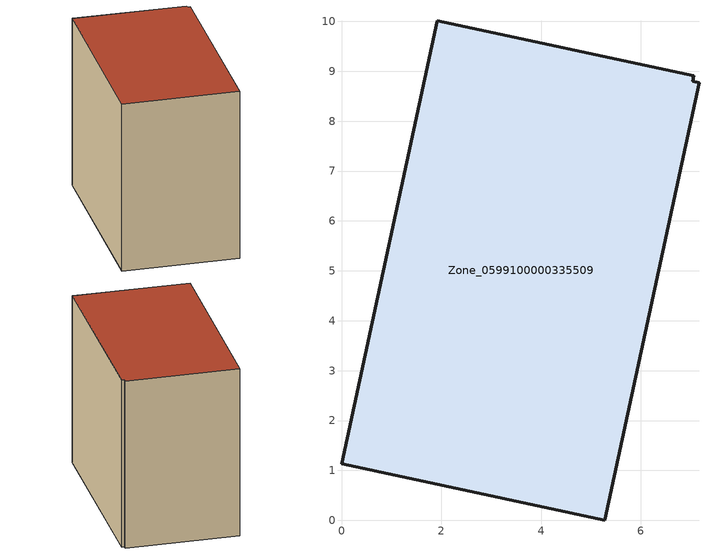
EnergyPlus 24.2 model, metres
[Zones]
Zone_0599100000335509
 floor ground (C_G): 0,1.13 1.92,10.02 7.06,8.91 7.04,8.8 7.17,8.78 5.28,0 z0
 wall outside (C_F): 1.92,10.02 0,1.13 5.28,0 7.17,8.78 7.04,8.8 7.06,8.91 1.92,10.02 z0:8.24
 roof outside (C_R): 0,1.13 5.28,0 7.17,8.78 7.04,8.8 7.06,8.91 1.92,10.02 z8.24
[BUILDING]
Pand.0599100000335509: North Axis=0; Terrain=City; Loads Convergence Tolerance Value=0.04; Temperature Convergence Tolerance Value=0.4; Solar Distribution=FullExterior; Maximum Number of Warmup Days=25; Minimum Number of Warmup Days=1
[Site:Location]
Rotterdam.The.Hague.AP_ZH_NLD Design_Conditions: Latitude=51.96; Longitude=4.45; Time Zone=1; Elevation=-4.5
[SITE:GROUNDTEMPERATURE:BUILDINGSURFACE]
18, 18, 18, 18, 18, 18, 18, 18, 18, 18, 18, 18
[MATERIAL] Thermal Absorptance=0.9; Solar Absorptance=0.7; Visible Absorptance=0.7
Name | Roughness | Thickness | Conductivity | Density | Specific Heat
G.TI.1975-1991 | MediumSmooth | 0.15 | 0.288461 | 540 | 1210
F.TI.1975-1991 | Rough | 0.3 | 0.230769 | 1920 | 840
R.TI.1975-1991 | MediumRough | 0.2 | 0.153846 | 1500 | 1000
[CONSTRUCTION]
C_G: G.TI.1975-1991
C_F: F.TI.1975-1991
C_R: R.TI.1975-1991
[ZONE]
Zone_0599100000335509: Type=1; Multiplier=1; Ceiling Height=Autocalculate; Volume=Autocalculate; Floor Area=autocalculate; Part of Total Floor Area=Yes
[ZONEINFILTRATION:DESIGNFLOWRATE]
Infil_Zone_0599100000335509: Zone or ZoneList or Space or SpaceList=Zone_0599100000335509; Schedule=AlwaysOn; Design Flow Rate Calculation Method=Flow/Area; Flow Rate per Floor Area=0.003; Constant Term Coefficient=1; Temperature Term Coefficient=0; Velocity Term Coefficient=0; Velocity Squared Term Coefficient=0
[HVACTEMPLATE:ZONE:IDEALLOADSAIRSYSTEM]
Zone_0599100000335509: Maximum Heating Supply Air Temperature=50; Minimum Cooling Supply Air Temperature=13; Maximum Heating Supply Air Humidity Ratio=0.0156; Minimum Cooling Supply Air Humidity Ratio=0.0077; Heating Limit=NoLimit; Cooling Limit=NoLimit; Dehumidification Control Type=ConstantSensibleHeatRatio; Cooling Sensible Heat Ratio=0.7; Dehumidification Setpoint=60; Humidification Control Type=None; Humidification Setpoint=30; Outdoor Air Method=None; Outdoor Air Flow Rate per Person=0.00944; Outdoor Air Flow Rate per Zone Floor Area=0; Outdoor Air Flow Rate per Zone=0; Demand Controlled Ventilation Type=None; Outdoor Air Economizer Type=NoEconomizer; Heat Recovery Type=None; Sensible Heat Recovery Effectiveness=0.7; Latent Heat Recovery Effectiveness=0.65
[ZONECONTROL:THERMOSTAT]
ThermostatControl_Zone_0599100000335509: Zone or ZoneList=Zone_0599100000335509; Control Type Schedule=DualSetpointControlType; Control 1=Thermostat_Zone_0599100000335509; Temperature Difference Between Cutout And Setpoint=0
[THERMOSTATSETPOINT:DUALSETPOINT]
Thermostat_Zone_0599100000335509: Heating Setpoint Temperature Schedule=HeatingSetpoint_Zone_0599100000335509; Cooling Setpoint Temperature Schedule=CoolingSetpoint_Zone_0599100000335509
[SCHEDULE:COMPACT]
HeatingSetpoint_Zone_0599100000335509: Through: 12/31, For: AllDays, Until: 24:00, 21
CoolingSetpoint_Zone_0599100000335509: Through: 12/31, For: AllDays, Until: 24:00, 24
DualSetpointControlType: Through: 12/31, For: AllDays, Until: 24:00, 4
AlwaysOn: Through: 12/31, For: AllDays, Until: 24:00, 1
